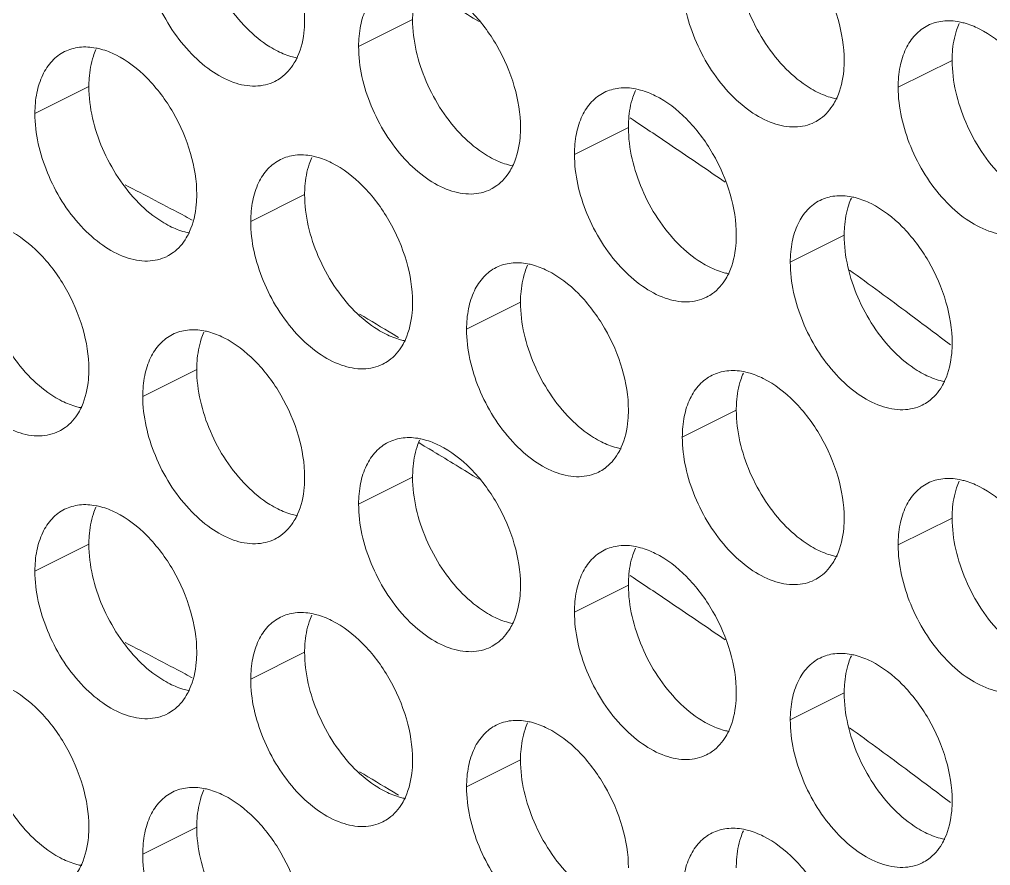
# Model space of a CAD drawing. Header units: millimetres. Extents: x 0 to 2524, y 0 to 1785.
# Drawn here: x 1869.48 to 1879.66, y 778.42 to 787.29 of the extents above; entities that cross this region are included whole.
import ezdxf

# ---------------------------------------------------------------- set-up
doc = ezdxf.new("R2010")
doc.units = ezdxf.units.MM
doc.header["$LTSCALE"] = 0.1
doc.layers.add('标注', color=251, linetype='Continuous', lineweight=9)

msp = doc.modelspace()

# ---------------------------------------------------------------- linework, layer by layer
at = {"layer": '标注'}
for p, q in [((1873.602, 787.29), (1873.036, 787.007)), ((1879.259, 786.861), (1878.693, 786.579)), ((1870.208, 786.587), (1869.642, 786.304)), ((1875.913, 786.237), (1875.882, 786.258)), ((1875.865, 786.158), (1875.299, 785.876)), ((1872.47, 785.455), (1871.905, 785.173)), ((1871.216, 785.226), (1871.239, 785.214)), ((1871.239, 785.214), (1871.291, 785.186)), ((1878.127, 785.027), (1877.562, 784.744)), ((1874.733, 784.324), (1874.168, 784.041)), ((1873.4, 783.989), (1873.438, 783.966)), ((1873.438, 783.966), (1873.455, 783.956)), ((1871.339, 783.621), (1870.773, 783.338)), ((1876.996, 783.193), (1876.43, 782.91)), ((1873.725, 782.817), (1873.666, 782.853)), ((1873.776, 782.787), (1873.725, 782.817)), ((1873.818, 782.762), (1873.776, 782.787)), ((1873.602, 782.49), (1873.036, 782.207)), ((1879.259, 782.061), (1878.693, 781.779)), ((1870.208, 781.787), (1869.642, 781.504)), ((1875.913, 781.437), (1875.882, 781.458)), ((1875.865, 781.358), (1875.299, 781.076)), ((1872.47, 780.655), (1871.905, 780.373)), ((1871.216, 780.426), (1871.239, 780.414)), ((1871.239, 780.414), (1871.291, 780.386)), ((1878.127, 780.227), (1877.562, 779.944)), ((1874.733, 779.524), (1874.168, 779.241)), ((1873.4, 779.189), (1873.438, 779.166)), ((1873.438, 779.166), (1873.455, 779.156)), ((1871.339, 778.821), (1870.773, 778.538))]:
    msp.add_line(p, q, dxfattribs=at)
for centre, radius, start, end in [((1843.699, 737.639), 58.304, 58.34336, 58.89647), ((1880.003, 786.95), 0.734, 155.8796, 161.7803), ((1870.952, 786.676), 0.734, 155.8796, 161.7803), ((1871.956, 787.046), 0.453, 296.5256, 305.9034), ((1876.609, 786.247), 0.734, 155.8796, 161.7803), ((1841.686, 734.487), 62.045, 56.06266, 56.51927), ((1877.613, 786.618), 0.453, 296.5256, 305.9034), ((1841.189, 733.749), 62.934, 55.45133, 56.06228), ((1873.215, 785.544), 0.734, 155.8796, 161.7803), ((1848.008, 741.808), 49.232, 61.8743, 62.6988), ((1874.219, 785.915), 0.453, 296.5256, 305.9034), ((1878.872, 785.116), 0.734, 155.8796, 161.7803), ((1870.825, 785.212), 0.453, 296.5256, 305.9034), ((1875.478, 784.413), 0.734, 155.8796, 161.7803), ((1839.155, 730.874), 66.456, 53.36387, 54.03573), ((1876.482, 784.784), 0.453, 296.5256, 305.9034), ((1846.034, 738.279), 53.276, 59.0918, 59.5359), ((1838.564, 730.078), 67.447, 52.9067, 53.36439), ((1872.084, 783.71), 0.734, 155.8796, 161.7803), ((1873.088, 784.081), 0.453, 296.5256, 305.9034), ((1877.74, 783.282), 0.734, 155.8796, 161.7803), ((1878.744, 783.652), 0.453, 296.5256, 305.9034), ((1869.693, 783.378), 0.453, 296.5256, 305.9034), ((1874.346, 782.579), 0.734, 155.8796, 161.7803), ((1843.699, 732.839), 58.304, 58.34336, 58.89647), ((1875.35, 782.949), 0.453, 296.5256, 305.9034), ((1880.003, 782.15), 0.734, 155.8796, 161.7803), ((1870.952, 781.876), 0.734, 155.8796, 161.7803), ((1871.956, 782.246), 0.453, 296.5256, 305.9034), ((1876.609, 781.447), 0.734, 155.8796, 161.7803), ((1841.686, 729.687), 62.045, 56.06266, 56.51927), ((1877.613, 781.818), 0.453, 296.5256, 305.9034), ((1841.189, 728.949), 62.934, 55.45133, 56.06228), ((1873.215, 780.744), 0.734, 155.8796, 161.7803), ((1848.008, 737.008), 49.232, 61.8743, 62.6988), ((1874.219, 781.115), 0.453, 296.5256, 305.9034), ((1878.872, 780.316), 0.734, 155.8796, 161.7803), ((1870.825, 780.412), 0.453, 296.5256, 305.9034), ((1875.478, 779.613), 0.734, 155.8796, 161.7803), ((1839.155, 726.074), 66.456, 53.36387, 54.03573), ((1876.482, 779.984), 0.453, 296.5256, 305.9034), ((1846.034, 733.479), 53.276, 59.0918, 59.5359), ((1838.564, 725.278), 67.447, 52.9067, 53.36439), ((1872.084, 778.91), 0.734, 155.8796, 161.7803), ((1873.088, 779.281), 0.453, 296.5256, 305.9034), ((1877.74, 778.482), 0.734, 155.8796, 161.7803), ((1878.744, 778.852), 0.453, 296.5256, 305.9034)]:
    msp.add_arc(centre, radius, start, end, dxfattribs=at)
for points, knots in [([(1871.622, 788.753), (1871.743, 788.693), (1871.973, 788.513), (1872.239, 788.155), (1872.42, 787.736), (1872.47, 787.435), (1872.47, 787.29)], [0, 0, 0, 0, 0.229676, 0.488215, 0.753207, 1, 1, 1, 1]), ([(1871.863, 787.199), (1871.701, 787.362), (1871.45, 787.749), (1871.339, 788.2), (1871.339, 788.421)], [0, 0, 0, 0, 0.508684, 1, 1, 1, 1]), ([(1877.279, 788.325), (1877.399, 788.265), (1877.63, 788.084), (1877.896, 787.726), (1878.077, 787.307), (1878.127, 787.006), (1878.127, 786.861)], [0, 0, 0, 0, 0.229676, 0.488215, 0.753207, 1, 1, 1, 1]), ([(1872.159, 786.641), (1872.096, 786.61), (1871.946, 786.576), (1871.708, 786.623), (1871.47, 786.754), (1871.162, 787.032), (1870.876, 787.494), (1870.773, 787.927), (1870.773, 788.138)], [0, 0, 0, 0, 0.090718, 0.191742, 0.308104, 0.439279, 0.725532, 1, 1, 1, 1]), ([(1877.52, 786.771), (1877.358, 786.933), (1877.107, 787.321), (1876.996, 787.771), (1876.996, 787.993)], [0, 0, 0, 0, 0.508684, 1, 1, 1, 1]), ([(1877.815, 786.212), (1877.753, 786.181), (1877.603, 786.147), (1877.365, 786.195), (1877.127, 786.326), (1876.819, 786.603), (1876.533, 787.066), (1876.43, 787.498), (1876.43, 787.71)], [0, 0, 0, 0, 0.090718, 0.191742, 0.308104, 0.439279, 0.725532, 1, 1, 1, 1]), ([(1873.036, 787.007), (1873.036, 787.08), (1873.048, 787.219), (1873.107, 787.409), (1873.207, 787.561), (1873.299, 787.632), (1873.348, 787.656)], [0, 0, 0, 0, 0.289235, 0.54966, 0.782932, 1, 1, 1, 1]), ([(1873.602, 787.29), (1873.602, 787.318), (1873.606, 787.426), (1873.624, 787.533), (1873.649, 787.608)], [0, 0, 0, 0, 0.264225, 1, 1, 1, 1]), ([(1873.885, 787.622), (1874.005, 787.562), (1874.236, 787.381), (1874.502, 787.023), (1874.683, 786.604), (1874.733, 786.303), (1874.733, 786.158)], [0, 0, 0, 0, 0.229676, 0.488215, 0.753207, 1, 1, 1, 1]), ([(1872.188, 786.958), (1872.159, 786.972), (1872.041, 787.038), (1871.936, 787.126), (1871.863, 787.199)], [0, 0, 0, 0, 0.235002, 1, 1, 1, 1]), ([(1872.47, 787.29), (1872.47, 787.254), (1872.465, 787.122), (1872.436, 786.989), (1872.396, 786.901)], [0, 0, 0, 0, 0.268874, 1, 1, 1, 1]), ([(1874.126, 786.068), (1873.964, 786.231), (1873.713, 786.618), (1873.602, 787.068), (1873.602, 787.29)], [0, 0, 0, 0, 0.508684, 1, 1, 1, 1]), ([(1878.693, 786.579), (1878.693, 786.651), (1878.705, 786.79), (1878.764, 786.98), (1878.863, 787.133), (1878.956, 787.203), (1879.005, 787.228)], [0, 0, 0, 0, 0.289235, 0.54966, 0.782932, 1, 1, 1, 1]), ([(1879.005, 787.228), (1879.053, 787.252), (1879.163, 787.283), (1879.277, 787.277), (1879.334, 787.266)], [0, 0, 0, 0, 0.482538, 1, 1, 1, 1]), ([(1879.334, 787.266), (1879.351, 787.262), (1879.423, 787.246), (1879.492, 787.218), (1879.542, 787.193)], [0, 0, 0, 0, 0.238696, 1, 1, 1, 1]), ([(1879.259, 786.861), (1879.259, 786.89), (1879.262, 786.997), (1879.281, 787.105), (1879.306, 787.18)], [0, 0, 0, 0, 0.264225, 1, 1, 1, 1]), ([(1879.542, 787.193), (1879.662, 787.133), (1879.893, 786.953), (1880.159, 786.595), (1880.34, 786.176), (1880.39, 785.875), (1880.39, 785.73)], [0, 0, 0, 0, 0.229676, 0.488215, 0.753207, 1, 1, 1, 1]), ([(1869.954, 786.953), (1870.002, 786.977), (1870.112, 787.009), (1870.226, 787.002), (1870.283, 786.991)], [0, 0, 0, 0, 0.482538, 1, 1, 1, 1]), ([(1874.421, 785.509), (1874.359, 785.478), (1874.209, 785.444), (1873.971, 785.492), (1873.733, 785.623), (1873.425, 785.9), (1873.139, 786.363), (1873.036, 786.795), (1873.036, 787.007)], [0, 0, 0, 0, 0.090718, 0.191742, 0.308104, 0.439279, 0.725532, 1, 1, 1, 1]), ([(1869.642, 786.304), (1869.642, 786.377), (1869.654, 786.516), (1869.713, 786.706), (1869.812, 786.858), (1869.905, 786.929), (1869.954, 786.953)], [0, 0, 0, 0, 0.289235, 0.54966, 0.782932, 1, 1, 1, 1]), ([(1870.208, 786.587), (1870.208, 786.615), (1870.211, 786.723), (1870.23, 786.83), (1870.255, 786.905)], [0, 0, 0, 0, 0.264225, 1, 1, 1, 1]), ([(1870.283, 786.991), (1870.3, 786.988), (1870.372, 786.971), (1870.441, 786.944), (1870.491, 786.919)], [0, 0, 0, 0, 0.238696, 1, 1, 1, 1]), ([(1870.491, 786.919), (1870.611, 786.859), (1870.842, 786.678), (1871.108, 786.32), (1871.289, 785.901), (1871.339, 785.6), (1871.339, 785.455)], [0, 0, 0, 0, 0.229676, 0.488215, 0.753207, 1, 1, 1, 1]), ([(1872.395, 786.885), (1872.378, 786.889), (1872.307, 786.905), (1872.238, 786.933), (1872.188, 786.958)], [0, 0, 0, 0, 0.238696, 1, 1, 1, 1]), ([(1872.396, 786.901), (1872.386, 786.878), (1872.342, 786.794), (1872.278, 786.72), (1872.222, 786.679)], [0, 0, 0, 0, 0.265525, 1, 1, 1, 1]), ([(1878.127, 786.861), (1878.127, 786.826), (1878.122, 786.693), (1878.092, 786.561), (1878.053, 786.472)], [0, 0, 0, 0, 0.268874, 1, 1, 1, 1]), ([(1879.782, 785.639), (1879.621, 785.802), (1879.37, 786.189), (1879.259, 786.64), (1879.259, 786.861)], [0, 0, 0, 0, 0.508684, 1, 1, 1, 1]), ([(1877.844, 786.529), (1877.816, 786.543), (1877.698, 786.61), (1877.593, 786.697), (1877.52, 786.771)], [0, 0, 0, 0, 0.235002, 1, 1, 1, 1]), ([(1870.732, 785.365), (1870.57, 785.528), (1870.319, 785.915), (1870.208, 786.365), (1870.208, 786.587)], [0, 0, 0, 0, 0.508684, 1, 1, 1, 1]), ([(1875.299, 785.876), (1875.299, 785.948), (1875.311, 786.087), (1875.37, 786.278), (1875.469, 786.43), (1875.562, 786.5), (1875.611, 786.525)], [0, 0, 0, 0, 0.289235, 0.54966, 0.782932, 1, 1, 1, 1]), ([(1875.611, 786.525), (1875.659, 786.549), (1875.769, 786.58), (1875.883, 786.574), (1875.94, 786.563)], [0, 0, 0, 0, 0.482538, 1, 1, 1, 1]), ([(1875.94, 786.563), (1875.957, 786.559), (1876.029, 786.543), (1876.097, 786.516), (1876.147, 786.491)], [0, 0, 0, 0, 0.238696, 1, 1, 1, 1]), ([(1876.147, 786.491), (1876.268, 786.43), (1876.499, 786.25), (1876.765, 785.892), (1876.946, 785.473), (1876.996, 785.172), (1876.996, 785.027)], [0, 0, 0, 0, 0.229676, 0.488215, 0.753207, 1, 1, 1, 1]), ([(1878.052, 786.457), (1878.035, 786.46), (1877.963, 786.477), (1877.894, 786.504), (1877.844, 786.529)], [0, 0, 0, 0, 0.238696, 1, 1, 1, 1]), ([(1880.078, 785.081), (1880.016, 785.05), (1879.866, 785.016), (1879.628, 785.064), (1879.389, 785.194), (1879.082, 785.472), (1878.796, 785.934), (1878.693, 786.367), (1878.693, 786.579)], [0, 0, 0, 0, 0.090718, 0.191742, 0.308104, 0.439279, 0.725532, 1, 1, 1, 1]), ([(1875.865, 786.158), (1875.865, 786.187), (1875.868, 786.294), (1875.887, 786.402), (1875.912, 786.477)], [0, 0, 0, 0, 0.264225, 1, 1, 1, 1]), ([(1878.053, 786.472), (1878.042, 786.45), (1877.999, 786.366), (1877.935, 786.291), (1877.879, 786.251)], [0, 0, 0, 0, 0.265525, 1, 1, 1, 1]), ([(1871.027, 784.806), (1870.965, 784.775), (1870.815, 784.741), (1870.577, 784.789), (1870.338, 784.92), (1870.031, 785.197), (1869.745, 785.66), (1869.642, 786.092), (1869.642, 786.304)], [0, 0, 0, 0, 0.090718, 0.191742, 0.308104, 0.439279, 0.725532, 1, 1, 1, 1]), ([(1874.733, 786.158), (1874.733, 786.123), (1874.728, 785.991), (1874.698, 785.858), (1874.659, 785.77)], [0, 0, 0, 0, 0.268874, 1, 1, 1, 1]), ([(1876.388, 784.936), (1876.227, 785.099), (1875.976, 785.486), (1875.865, 785.937), (1875.865, 786.158)], [0, 0, 0, 0, 0.508684, 1, 1, 1, 1]), ([(1874.45, 785.826), (1874.422, 785.841), (1874.304, 785.907), (1874.199, 785.994), (1874.126, 786.068)], [0, 0, 0, 0, 0.235002, 1, 1, 1, 1]), ([(1872.217, 785.822), (1872.265, 785.846), (1872.375, 785.877), (1872.489, 785.871), (1872.546, 785.86)], [0, 0, 0, 0, 0.482538, 1, 1, 1, 1]), ([(1876.684, 784.378), (1876.621, 784.347), (1876.472, 784.313), (1876.234, 784.361), (1875.995, 784.491), (1875.688, 784.769), (1875.401, 785.232), (1875.299, 785.664), (1875.299, 785.876)], [0, 0, 0, 0, 0.090718, 0.191742, 0.308104, 0.439279, 0.725532, 1, 1, 1, 1]), ([(1871.905, 785.173), (1871.905, 785.245), (1871.917, 785.384), (1871.976, 785.575), (1872.075, 785.727), (1872.168, 785.797), (1872.217, 785.822)], [0, 0, 0, 0, 0.289235, 0.54966, 0.782932, 1, 1, 1, 1]), ([(1872.47, 785.455), (1872.47, 785.484), (1872.474, 785.591), (1872.493, 785.699), (1872.518, 785.774)], [0, 0, 0, 0, 0.264225, 1, 1, 1, 1]), ([(1872.546, 785.86), (1872.563, 785.856), (1872.634, 785.84), (1872.703, 785.813), (1872.753, 785.788)], [0, 0, 0, 0, 0.238696, 1, 1, 1, 1]), ([(1872.753, 785.788), (1872.874, 785.727), (1873.104, 785.547), (1873.371, 785.189), (1873.552, 784.77), (1873.602, 784.469), (1873.602, 784.324)], [0, 0, 0, 0, 0.229676, 0.488215, 0.753207, 1, 1, 1, 1]), ([(1874.658, 785.754), (1874.641, 785.757), (1874.569, 785.774), (1874.5, 785.801), (1874.45, 785.826)], [0, 0, 0, 0, 0.238696, 1, 1, 1, 1]), ([(1874.659, 785.77), (1874.648, 785.747), (1874.605, 785.663), (1874.541, 785.589), (1874.485, 785.548)], [0, 0, 0, 0, 0.265525, 1, 1, 1, 1]), ([(1871.056, 785.123), (1871.028, 785.138), (1870.91, 785.204), (1870.804, 785.291), (1870.732, 785.365)], [0, 0, 0, 0, 0.235002, 1, 1, 1, 1]), ([(1871.339, 785.455), (1871.339, 785.42), (1871.333, 785.288), (1871.304, 785.155), (1871.264, 785.067)], [0, 0, 0, 0, 0.268874, 1, 1, 1, 1]), ([(1872.994, 784.233), (1872.833, 784.396), (1872.582, 784.783), (1872.47, 785.234), (1872.47, 785.455)], [0, 0, 0, 0, 0.508684, 1, 1, 1, 1]), ([(1877.562, 784.744), (1877.562, 784.817), (1877.574, 784.956), (1877.633, 785.146), (1877.732, 785.298), (1877.825, 785.369), (1877.874, 785.393)], [0, 0, 0, 0, 0.289235, 0.54966, 0.782932, 1, 1, 1, 1]), ([(1877.874, 785.393), (1877.922, 785.417), (1878.032, 785.449), (1878.146, 785.442), (1878.202, 785.431)], [0, 0, 0, 0, 0.482538, 1, 1, 1, 1]), ([(1878.202, 785.431), (1878.22, 785.428), (1878.291, 785.411), (1878.36, 785.384), (1878.41, 785.359)], [0, 0, 0, 0, 0.238696, 1, 1, 1, 1]), ([(1878.127, 785.027), (1878.127, 785.055), (1878.131, 785.163), (1878.15, 785.27), (1878.175, 785.345)], [0, 0, 0, 0, 0.264225, 1, 1, 1, 1]), ([(1878.41, 785.359), (1878.531, 785.299), (1878.761, 785.118), (1879.028, 784.76), (1879.209, 784.342), (1879.259, 784.041), (1879.259, 783.896)], [0, 0, 0, 0, 0.229676, 0.488215, 0.753207, 1, 1, 1, 1]), ([(1873.29, 783.675), (1873.227, 783.644), (1873.077, 783.61), (1872.84, 783.658), (1872.601, 783.788), (1872.293, 784.066), (1872.007, 784.529), (1871.905, 784.961), (1871.905, 785.173)], [0, 0, 0, 0, 0.090718, 0.191742, 0.308104, 0.439279, 0.725532, 1, 1, 1, 1]), ([(1869.359, 785.085), (1869.48, 785.024), (1869.71, 784.844), (1869.977, 784.486), (1870.158, 784.067), (1870.208, 783.766), (1870.208, 783.621)], [0, 0, 0, 0, 0.229676, 0.488215, 0.753207, 1, 1, 1, 1]), ([(1871.264, 785.051), (1871.247, 785.054), (1871.175, 785.071), (1871.106, 785.098), (1871.056, 785.123)], [0, 0, 0, 0, 0.238696, 1, 1, 1, 1]), ([(1871.264, 785.067), (1871.254, 785.044), (1871.211, 784.96), (1871.147, 784.886), (1871.091, 784.845)], [0, 0, 0, 0, 0.265525, 1, 1, 1, 1]), ([(1876.996, 785.027), (1876.996, 784.991), (1876.99, 784.859), (1876.961, 784.727), (1876.921, 784.638)], [0, 0, 0, 0, 0.268874, 1, 1, 1, 1]), ([(1878.651, 783.805), (1878.49, 783.968), (1878.239, 784.355), (1878.127, 784.806), (1878.127, 785.027)], [0, 0, 0, 0, 0.508684, 1, 1, 1, 1]), ([(1876.713, 784.695), (1876.685, 784.709), (1876.567, 784.776), (1876.461, 784.863), (1876.388, 784.936)], [0, 0, 0, 0, 0.235002, 1, 1, 1, 1]), ([(1869.6, 783.53), (1869.439, 783.693), (1869.188, 784.08), (1869.076, 784.531), (1869.076, 784.753)], [0, 0, 0, 0, 0.508684, 1, 1, 1, 1]), ([(1874.168, 784.041), (1874.168, 784.114), (1874.18, 784.253), (1874.239, 784.443), (1874.338, 784.595), (1874.43, 784.666), (1874.479, 784.69)], [0, 0, 0, 0, 0.289235, 0.54966, 0.782932, 1, 1, 1, 1]), ([(1874.479, 784.69), (1874.528, 784.714), (1874.638, 784.746), (1874.751, 784.739), (1874.808, 784.728)], [0, 0, 0, 0, 0.482538, 1, 1, 1, 1]), ([(1874.808, 784.728), (1874.826, 784.725), (1874.897, 784.708), (1874.966, 784.681), (1875.016, 784.656)], [0, 0, 0, 0, 0.238696, 1, 1, 1, 1]), ([(1875.016, 784.656), (1875.137, 784.596), (1875.367, 784.416), (1875.633, 784.057), (1875.815, 783.639), (1875.865, 783.338), (1875.865, 783.193)], [0, 0, 0, 0, 0.229676, 0.488215, 0.753207, 1, 1, 1, 1]), ([(1876.921, 784.623), (1876.904, 784.626), (1876.832, 784.643), (1876.763, 784.67), (1876.713, 784.695)], [0, 0, 0, 0, 0.238696, 1, 1, 1, 1]), ([(1878.947, 783.247), (1878.884, 783.215), (1878.734, 783.181), (1878.496, 783.229), (1878.258, 783.36), (1877.95, 783.637), (1877.664, 784.1), (1877.562, 784.533), (1877.562, 784.744)], [0, 0, 0, 0, 0.090718, 0.191742, 0.308104, 0.439279, 0.725532, 1, 1, 1, 1]), ([(1874.733, 784.324), (1874.733, 784.353), (1874.737, 784.46), (1874.756, 784.567), (1874.781, 784.643)], [0, 0, 0, 0, 0.264225, 1, 1, 1, 1]), ([(1876.921, 784.638), (1876.911, 784.615), (1876.868, 784.531), (1876.804, 784.457), (1876.747, 784.416)], [0, 0, 0, 0, 0.265525, 1, 1, 1, 1]), ([(1869.896, 782.972), (1869.833, 782.941), (1869.683, 782.907), (1869.445, 782.955), (1869.207, 783.085), (1868.899, 783.363), (1868.613, 783.826), (1868.511, 784.258), (1868.511, 784.47)], [0, 0, 0, 0, 0.090718, 0.191742, 0.308104, 0.439279, 0.725532, 1, 1, 1, 1]), ([(1873.602, 784.324), (1873.602, 784.288), (1873.596, 784.156), (1873.567, 784.024), (1873.527, 783.935)], [0, 0, 0, 0, 0.268874, 1, 1, 1, 1]), ([(1875.257, 783.102), (1875.095, 783.265), (1874.844, 783.652), (1874.733, 784.103), (1874.733, 784.324)], [0, 0, 0, 0, 0.508684, 1, 1, 1, 1]), ([(1873.319, 783.992), (1873.291, 784.006), (1873.173, 784.073), (1873.067, 784.16), (1872.994, 784.233)], [0, 0, 0, 0, 0.235002, 1, 1, 1, 1]), ([(1875.553, 782.544), (1875.49, 782.513), (1875.34, 782.479), (1875.102, 782.526), (1874.864, 782.657), (1874.556, 782.935), (1874.27, 783.397), (1874.168, 783.83), (1874.168, 784.041)], [0, 0, 0, 0, 0.090718, 0.191742, 0.308104, 0.439279, 0.725532, 1, 1, 1, 1]), ([(1870.773, 783.338), (1870.773, 783.411), (1870.785, 783.55), (1870.844, 783.74), (1870.944, 783.892), (1871.036, 783.963), (1871.085, 783.987)], [0, 0, 0, 0, 0.289235, 0.54966, 0.782932, 1, 1, 1, 1]), ([(1871.085, 783.987), (1871.134, 784.011), (1871.244, 784.043), (1871.357, 784.036), (1871.414, 784.025)], [0, 0, 0, 0, 0.482538, 1, 1, 1, 1]), ([(1871.339, 783.621), (1871.339, 783.65), (1871.343, 783.757), (1871.362, 783.864), (1871.386, 783.94)], [0, 0, 0, 0, 0.264225, 1, 1, 1, 1]), ([(1871.414, 784.025), (1871.431, 784.022), (1871.503, 784.006), (1871.572, 783.978), (1871.622, 783.953)], [0, 0, 0, 0, 0.238696, 1, 1, 1, 1]), ([(1871.622, 783.953), (1871.743, 783.893), (1871.973, 783.713), (1872.239, 783.355), (1872.42, 782.936), (1872.47, 782.635), (1872.47, 782.49)], [0, 0, 0, 0, 0.229676, 0.488215, 0.753207, 1, 1, 1, 1]), ([(1873.527, 783.92), (1873.509, 783.923), (1873.438, 783.94), (1873.369, 783.967), (1873.319, 783.992)], [0, 0, 0, 0, 0.238696, 1, 1, 1, 1]), ([(1873.527, 783.935), (1873.517, 783.912), (1873.474, 783.828), (1873.41, 783.754), (1873.353, 783.714)], [0, 0, 0, 0, 0.265525, 1, 1, 1, 1]), ([(1879.259, 783.896), (1879.259, 783.86), (1879.253, 783.728), (1879.224, 783.595), (1879.184, 783.507)], [0, 0, 0, 0, 0.268874, 1, 1, 1, 1]), ([(1878.976, 783.564), (1878.947, 783.578), (1878.83, 783.644), (1878.724, 783.732), (1878.651, 783.805)], [0, 0, 0, 0, 0.235002, 1, 1, 1, 1]), ([(1870.208, 783.621), (1870.208, 783.586), (1870.202, 783.453), (1870.173, 783.321), (1870.133, 783.232)], [0, 0, 0, 0, 0.268874, 1, 1, 1, 1]), ([(1871.863, 782.399), (1871.701, 782.562), (1871.45, 782.949), (1871.339, 783.4), (1871.339, 783.621)], [0, 0, 0, 0, 0.508684, 1, 1, 1, 1]), ([(1876.43, 782.91), (1876.43, 782.983), (1876.442, 783.122), (1876.501, 783.312), (1876.601, 783.464), (1876.693, 783.534), (1876.742, 783.559)], [0, 0, 0, 0, 0.289235, 0.54966, 0.782932, 1, 1, 1, 1]), ([(1876.742, 783.559), (1876.79, 783.583), (1876.901, 783.615), (1877.014, 783.608), (1877.071, 783.597)], [0, 0, 0, 0, 0.482538, 1, 1, 1, 1]), ([(1877.071, 783.597), (1877.088, 783.594), (1877.16, 783.577), (1877.229, 783.55), (1877.279, 783.525)], [0, 0, 0, 0, 0.238696, 1, 1, 1, 1]), ([(1879.184, 783.491), (1879.166, 783.495), (1879.095, 783.511), (1879.026, 783.539), (1878.976, 783.564)], [0, 0, 0, 0, 0.238696, 1, 1, 1, 1]), ([(1869.925, 783.289), (1869.896, 783.303), (1869.779, 783.37), (1869.673, 783.457), (1869.6, 783.53)], [0, 0, 0, 0, 0.235002, 1, 1, 1, 1]), ([(1876.996, 783.193), (1876.996, 783.221), (1877, 783.329), (1877.018, 783.436), (1877.043, 783.511)], [0, 0, 0, 0, 0.264225, 1, 1, 1, 1]), ([(1877.279, 783.525), (1877.399, 783.465), (1877.63, 783.284), (1877.896, 782.926), (1878.077, 782.507), (1878.127, 782.206), (1878.127, 782.061)], [0, 0, 0, 0, 0.229676, 0.488215, 0.753207, 1, 1, 1, 1]), ([(1879.184, 783.507), (1879.174, 783.484), (1879.131, 783.4), (1879.066, 783.326), (1879.01, 783.285)], [0, 0, 0, 0, 0.265525, 1, 1, 1, 1]), ([(1872.159, 781.841), (1872.096, 781.81), (1871.946, 781.776), (1871.708, 781.823), (1871.47, 781.954), (1871.162, 782.232), (1870.876, 782.694), (1870.773, 783.127), (1870.773, 783.338)], [0, 0, 0, 0, 0.090718, 0.191742, 0.308104, 0.439279, 0.725532, 1, 1, 1, 1]), ([(1870.133, 783.217), (1870.115, 783.22), (1870.044, 783.237), (1869.975, 783.264), (1869.925, 783.289)], [0, 0, 0, 0, 0.238696, 1, 1, 1, 1]), ([(1870.133, 783.232), (1870.123, 783.209), (1870.08, 783.125), (1870.015, 783.051), (1869.959, 783.011)], [0, 0, 0, 0, 0.265525, 1, 1, 1, 1]), ([(1875.865, 783.193), (1875.865, 783.157), (1875.859, 783.025), (1875.83, 782.892), (1875.79, 782.804)], [0, 0, 0, 0, 0.268874, 1, 1, 1, 1]), ([(1877.52, 781.971), (1877.358, 782.133), (1877.107, 782.521), (1876.996, 782.971), (1876.996, 783.193)], [0, 0, 0, 0, 0.508684, 1, 1, 1, 1]), ([(1875.582, 782.861), (1875.553, 782.875), (1875.435, 782.941), (1875.33, 783.029), (1875.257, 783.102)], [0, 0, 0, 0, 0.235002, 1, 1, 1, 1]), ([(1873.036, 782.207), (1873.036, 782.28), (1873.048, 782.419), (1873.107, 782.609), (1873.207, 782.761), (1873.299, 782.832), (1873.348, 782.856)], [0, 0, 0, 0, 0.289235, 0.54966, 0.782932, 1, 1, 1, 1]), ([(1873.348, 782.856), (1873.396, 782.88), (1873.506, 782.912), (1873.62, 782.905), (1873.677, 782.894)], [0, 0, 0, 0, 0.482538, 1, 1, 1, 1]), ([(1873.677, 782.894), (1873.694, 782.891), (1873.766, 782.874), (1873.835, 782.847), (1873.885, 782.822)], [0, 0, 0, 0, 0.238696, 1, 1, 1, 1]), ([(1873.885, 782.822), (1874.005, 782.762), (1874.236, 782.581), (1874.502, 782.223), (1874.683, 781.804), (1874.733, 781.503), (1874.733, 781.358)], [0, 0, 0, 0, 0.229676, 0.488215, 0.753207, 1, 1, 1, 1]), ([(1875.789, 782.788), (1875.772, 782.792), (1875.701, 782.808), (1875.632, 782.836), (1875.582, 782.861)], [0, 0, 0, 0, 0.238696, 1, 1, 1, 1]), ([(1877.815, 781.412), (1877.753, 781.381), (1877.603, 781.347), (1877.365, 781.395), (1877.127, 781.526), (1876.819, 781.803), (1876.533, 782.266), (1876.43, 782.698), (1876.43, 782.91)], [0, 0, 0, 0, 0.090718, 0.191742, 0.308104, 0.439279, 0.725532, 1, 1, 1, 1]), ([(1873.602, 782.49), (1873.602, 782.518), (1873.606, 782.626), (1873.624, 782.733), (1873.649, 782.808)], [0, 0, 0, 0, 0.264225, 1, 1, 1, 1]), ([(1875.79, 782.804), (1875.78, 782.781), (1875.736, 782.697), (1875.672, 782.623), (1875.616, 782.582)], [0, 0, 0, 0, 0.265525, 1, 1, 1, 1]), ([(1872.47, 782.49), (1872.47, 782.454), (1872.465, 782.322), (1872.436, 782.189), (1872.396, 782.101)], [0, 0, 0, 0, 0.268874, 1, 1, 1, 1]), ([(1874.126, 781.268), (1873.964, 781.431), (1873.713, 781.818), (1873.602, 782.268), (1873.602, 782.49)], [0, 0, 0, 0, 0.508684, 1, 1, 1, 1]), ([(1878.693, 781.779), (1878.693, 781.851), (1878.705, 781.99), (1878.764, 782.18), (1878.863, 782.333), (1878.956, 782.403), (1879.005, 782.428)], [0, 0, 0, 0, 0.289235, 0.54966, 0.782932, 1, 1, 1, 1]), ([(1879.005, 782.428), (1879.053, 782.452), (1879.163, 782.483), (1879.277, 782.477), (1879.334, 782.466)], [0, 0, 0, 0, 0.482538, 1, 1, 1, 1]), ([(1879.334, 782.466), (1879.351, 782.462), (1879.423, 782.446), (1879.492, 782.418), (1879.542, 782.393)], [0, 0, 0, 0, 0.238696, 1, 1, 1, 1]), ([(1872.188, 782.158), (1872.159, 782.172), (1872.041, 782.238), (1871.936, 782.326), (1871.863, 782.399)], [0, 0, 0, 0, 0.235002, 1, 1, 1, 1]), ([(1879.259, 782.061), (1879.259, 782.09), (1879.262, 782.197), (1879.281, 782.305), (1879.306, 782.38)], [0, 0, 0, 0, 0.264225, 1, 1, 1, 1]), ([(1879.542, 782.393), (1879.662, 782.333), (1879.893, 782.153), (1880.159, 781.795), (1880.34, 781.376), (1880.39, 781.075), (1880.39, 780.93)], [0, 0, 0, 0, 0.229676, 0.488215, 0.753207, 1, 1, 1, 1]), ([(1869.642, 781.504), (1869.642, 781.577), (1869.654, 781.716), (1869.713, 781.906), (1869.812, 782.058), (1869.905, 782.129), (1869.954, 782.153)], [0, 0, 0, 0, 0.289235, 0.54966, 0.782932, 1, 1, 1, 1]), ([(1869.954, 782.153), (1870.002, 782.177), (1870.112, 782.209), (1870.226, 782.202), (1870.283, 782.191)], [0, 0, 0, 0, 0.482538, 1, 1, 1, 1]), ([(1870.283, 782.191), (1870.3, 782.188), (1870.372, 782.171), (1870.441, 782.144), (1870.491, 782.119)], [0, 0, 0, 0, 0.238696, 1, 1, 1, 1]), ([(1870.491, 782.119), (1870.611, 782.059), (1870.842, 781.878), (1871.108, 781.52), (1871.289, 781.101), (1871.339, 780.8), (1871.339, 780.655)], [0, 0, 0, 0, 0.229676, 0.488215, 0.753207, 1, 1, 1, 1]), ([(1872.395, 782.085), (1872.378, 782.089), (1872.307, 782.105), (1872.238, 782.133), (1872.188, 782.158)], [0, 0, 0, 0, 0.238696, 1, 1, 1, 1]), ([(1874.421, 780.709), (1874.359, 780.678), (1874.209, 780.644), (1873.971, 780.692), (1873.733, 780.823), (1873.425, 781.1), (1873.139, 781.563), (1873.036, 781.995), (1873.036, 782.207)], [0, 0, 0, 0, 0.090718, 0.191742, 0.308104, 0.439279, 0.725532, 1, 1, 1, 1]), ([(1870.208, 781.787), (1870.208, 781.815), (1870.211, 781.923), (1870.23, 782.03), (1870.255, 782.105)], [0, 0, 0, 0, 0.264225, 1, 1, 1, 1]), ([(1872.396, 782.101), (1872.386, 782.078), (1872.342, 781.994), (1872.278, 781.92), (1872.222, 781.879)], [0, 0, 0, 0, 0.265525, 1, 1, 1, 1]), ([(1878.127, 782.061), (1878.127, 782.026), (1878.122, 781.893), (1878.092, 781.761), (1878.053, 781.672)], [0, 0, 0, 0, 0.268874, 1, 1, 1, 1]), ([(1879.782, 780.839), (1879.621, 781.002), (1879.37, 781.389), (1879.259, 781.84), (1879.259, 782.061)], [0, 0, 0, 0, 0.508684, 1, 1, 1, 1]), ([(1877.844, 781.729), (1877.816, 781.743), (1877.698, 781.81), (1877.593, 781.897), (1877.52, 781.971)], [0, 0, 0, 0, 0.235002, 1, 1, 1, 1]), ([(1870.732, 780.565), (1870.57, 780.728), (1870.319, 781.115), (1870.208, 781.565), (1870.208, 781.787)], [0, 0, 0, 0, 0.508684, 1, 1, 1, 1]), ([(1875.299, 781.076), (1875.299, 781.148), (1875.311, 781.287), (1875.37, 781.478), (1875.469, 781.63), (1875.562, 781.7), (1875.611, 781.725)], [0, 0, 0, 0, 0.289235, 0.54966, 0.782932, 1, 1, 1, 1]), ([(1875.611, 781.725), (1875.659, 781.749), (1875.769, 781.78), (1875.883, 781.774), (1875.94, 781.763)], [0, 0, 0, 0, 0.482538, 1, 1, 1, 1]), ([(1875.94, 781.763), (1875.957, 781.759), (1876.029, 781.743), (1876.097, 781.716), (1876.147, 781.691)], [0, 0, 0, 0, 0.238696, 1, 1, 1, 1]), ([(1878.052, 781.657), (1878.035, 781.66), (1877.963, 781.677), (1877.894, 781.704), (1877.844, 781.729)], [0, 0, 0, 0, 0.238696, 1, 1, 1, 1]), ([(1880.078, 780.281), (1880.016, 780.25), (1879.866, 780.216), (1879.628, 780.264), (1879.389, 780.394), (1879.082, 780.672), (1878.796, 781.134), (1878.693, 781.567), (1878.693, 781.779)], [0, 0, 0, 0, 0.090718, 0.191742, 0.308104, 0.439279, 0.725532, 1, 1, 1, 1]), ([(1875.865, 781.358), (1875.865, 781.387), (1875.868, 781.494), (1875.887, 781.602), (1875.912, 781.677)], [0, 0, 0, 0, 0.264225, 1, 1, 1, 1]), ([(1876.147, 781.691), (1876.268, 781.63), (1876.499, 781.45), (1876.765, 781.092), (1876.946, 780.673), (1876.996, 780.372), (1876.996, 780.227)], [0, 0, 0, 0, 0.229676, 0.488215, 0.753207, 1, 1, 1, 1]), ([(1878.053, 781.672), (1878.042, 781.65), (1877.999, 781.566), (1877.935, 781.491), (1877.879, 781.451)], [0, 0, 0, 0, 0.265525, 1, 1, 1, 1]), ([(1871.027, 780.006), (1870.965, 779.975), (1870.815, 779.941), (1870.577, 779.989), (1870.338, 780.12), (1870.031, 780.397), (1869.745, 780.86), (1869.642, 781.292), (1869.642, 781.504)], [0, 0, 0, 0, 0.090718, 0.191742, 0.308104, 0.439279, 0.725532, 1, 1, 1, 1]), ([(1874.733, 781.358), (1874.733, 781.323), (1874.728, 781.191), (1874.698, 781.058), (1874.659, 780.97)], [0, 0, 0, 0, 0.268874, 1, 1, 1, 1]), ([(1876.388, 780.136), (1876.227, 780.299), (1875.976, 780.686), (1875.865, 781.137), (1875.865, 781.358)], [0, 0, 0, 0, 0.508684, 1, 1, 1, 1]), ([(1874.45, 781.026), (1874.422, 781.041), (1874.304, 781.107), (1874.199, 781.194), (1874.126, 781.268)], [0, 0, 0, 0, 0.235002, 1, 1, 1, 1]), ([(1871.905, 780.373), (1871.905, 780.445), (1871.917, 780.584), (1871.976, 780.775), (1872.075, 780.927), (1872.168, 780.997), (1872.217, 781.022)], [0, 0, 0, 0, 0.289235, 0.54966, 0.782932, 1, 1, 1, 1]), ([(1872.217, 781.022), (1872.265, 781.046), (1872.375, 781.077), (1872.489, 781.071), (1872.546, 781.06)], [0, 0, 0, 0, 0.482538, 1, 1, 1, 1]), ([(1872.546, 781.06), (1872.563, 781.056), (1872.634, 781.04), (1872.703, 781.013), (1872.753, 780.988)], [0, 0, 0, 0, 0.238696, 1, 1, 1, 1]), ([(1872.753, 780.988), (1872.874, 780.927), (1873.104, 780.747), (1873.371, 780.389), (1873.552, 779.97), (1873.602, 779.669), (1873.602, 779.524)], [0, 0, 0, 0, 0.229676, 0.488215, 0.753207, 1, 1, 1, 1]), ([(1874.658, 780.954), (1874.641, 780.957), (1874.569, 780.974), (1874.5, 781.001), (1874.45, 781.026)], [0, 0, 0, 0, 0.238696, 1, 1, 1, 1]), ([(1876.684, 779.578), (1876.621, 779.547), (1876.472, 779.513), (1876.234, 779.561), (1875.995, 779.691), (1875.688, 779.969), (1875.401, 780.432), (1875.299, 780.864), (1875.299, 781.076)], [0, 0, 0, 0, 0.090718, 0.191742, 0.308104, 0.439279, 0.725532, 1, 1, 1, 1]), ([(1872.47, 780.655), (1872.47, 780.684), (1872.474, 780.791), (1872.493, 780.899), (1872.518, 780.974)], [0, 0, 0, 0, 0.264225, 1, 1, 1, 1]), ([(1874.659, 780.97), (1874.648, 780.947), (1874.605, 780.863), (1874.541, 780.789), (1874.485, 780.748)], [0, 0, 0, 0, 0.265525, 1, 1, 1, 1]), ([(1871.339, 780.655), (1871.339, 780.62), (1871.333, 780.488), (1871.304, 780.355), (1871.264, 780.267)], [0, 0, 0, 0, 0.268874, 1, 1, 1, 1]), ([(1872.994, 779.433), (1872.833, 779.596), (1872.582, 779.983), (1872.47, 780.434), (1872.47, 780.655)], [0, 0, 0, 0, 0.508684, 1, 1, 1, 1]), ([(1877.562, 779.944), (1877.562, 780.017), (1877.574, 780.156), (1877.633, 780.346), (1877.732, 780.498), (1877.825, 780.569), (1877.874, 780.593)], [0, 0, 0, 0, 0.289235, 0.54966, 0.782932, 1, 1, 1, 1]), ([(1877.874, 780.593), (1877.922, 780.617), (1878.032, 780.649), (1878.146, 780.642), (1878.202, 780.631)], [0, 0, 0, 0, 0.482538, 1, 1, 1, 1]), ([(1878.202, 780.631), (1878.22, 780.628), (1878.291, 780.611), (1878.36, 780.584), (1878.41, 780.559)], [0, 0, 0, 0, 0.238696, 1, 1, 1, 1]), ([(1871.056, 780.323), (1871.028, 780.338), (1870.91, 780.404), (1870.804, 780.491), (1870.732, 780.565)], [0, 0, 0, 0, 0.235002, 1, 1, 1, 1]), ([(1878.127, 780.227), (1878.127, 780.255), (1878.131, 780.363), (1878.15, 780.47), (1878.175, 780.545)], [0, 0, 0, 0, 0.264225, 1, 1, 1, 1]), ([(1878.41, 780.559), (1878.531, 780.499), (1878.761, 780.318), (1879.028, 779.96), (1879.209, 779.542), (1879.259, 779.241), (1879.259, 779.096)], [0, 0, 0, 0, 0.229676, 0.488215, 0.753207, 1, 1, 1, 1]), ([(1869.359, 780.285), (1869.48, 780.224), (1869.71, 780.044), (1869.977, 779.686), (1870.158, 779.267), (1870.208, 778.966), (1870.208, 778.821)], [0, 0, 0, 0, 0.229676, 0.488215, 0.753207, 1, 1, 1, 1]), ([(1871.264, 780.251), (1871.247, 780.254), (1871.175, 780.271), (1871.106, 780.298), (1871.056, 780.323)], [0, 0, 0, 0, 0.238696, 1, 1, 1, 1]), ([(1873.29, 778.875), (1873.227, 778.844), (1873.077, 778.81), (1872.84, 778.858), (1872.601, 778.988), (1872.293, 779.266), (1872.007, 779.729), (1871.905, 780.161), (1871.905, 780.373)], [0, 0, 0, 0, 0.090718, 0.191742, 0.308104, 0.439279, 0.725532, 1, 1, 1, 1]), ([(1871.264, 780.267), (1871.254, 780.244), (1871.211, 780.16), (1871.147, 780.086), (1871.091, 780.045)], [0, 0, 0, 0, 0.265525, 1, 1, 1, 1]), ([(1876.996, 780.227), (1876.996, 780.191), (1876.99, 780.059), (1876.961, 779.927), (1876.921, 779.838)], [0, 0, 0, 0, 0.268874, 1, 1, 1, 1]), ([(1878.651, 779.005), (1878.49, 779.168), (1878.239, 779.555), (1878.127, 780.006), (1878.127, 780.227)], [0, 0, 0, 0, 0.508684, 1, 1, 1, 1]), ([(1876.713, 779.895), (1876.685, 779.909), (1876.567, 779.976), (1876.461, 780.063), (1876.388, 780.136)], [0, 0, 0, 0, 0.235002, 1, 1, 1, 1]), ([(1869.6, 778.73), (1869.439, 778.893), (1869.188, 779.28), (1869.076, 779.731), (1869.076, 779.953)], [0, 0, 0, 0, 0.508684, 1, 1, 1, 1]), ([(1874.168, 779.241), (1874.168, 779.314), (1874.18, 779.453), (1874.239, 779.643), (1874.338, 779.795), (1874.43, 779.866), (1874.479, 779.89)], [0, 0, 0, 0, 0.289235, 0.54966, 0.782932, 1, 1, 1, 1]), ([(1874.479, 779.89), (1874.528, 779.914), (1874.638, 779.946), (1874.751, 779.939), (1874.808, 779.928)], [0, 0, 0, 0, 0.482538, 1, 1, 1, 1]), ([(1874.808, 779.928), (1874.826, 779.925), (1874.897, 779.908), (1874.966, 779.881), (1875.016, 779.856)], [0, 0, 0, 0, 0.238696, 1, 1, 1, 1]), ([(1876.921, 779.823), (1876.904, 779.826), (1876.832, 779.843), (1876.763, 779.87), (1876.713, 779.895)], [0, 0, 0, 0, 0.238696, 1, 1, 1, 1]), ([(1878.947, 778.447), (1878.884, 778.415), (1878.734, 778.381), (1878.496, 778.429), (1878.258, 778.56), (1877.95, 778.837), (1877.664, 779.3), (1877.562, 779.733), (1877.562, 779.944)], [0, 0, 0, 0, 0.090718, 0.191742, 0.308104, 0.439279, 0.725532, 1, 1, 1, 1]), ([(1874.733, 779.524), (1874.733, 779.553), (1874.737, 779.66), (1874.756, 779.767), (1874.781, 779.843)], [0, 0, 0, 0, 0.264225, 1, 1, 1, 1]), ([(1875.016, 779.856), (1875.137, 779.796), (1875.367, 779.616), (1875.633, 779.257), (1875.815, 778.839), (1875.865, 778.538), (1875.865, 778.393)], [0, 0, 0, 0, 0.229676, 0.488215, 0.753207, 1, 1, 1, 1]), ([(1876.921, 779.838), (1876.911, 779.815), (1876.868, 779.731), (1876.804, 779.657), (1876.747, 779.616)], [0, 0, 0, 0, 0.265525, 1, 1, 1, 1]), ([(1869.896, 778.172), (1869.833, 778.141), (1869.683, 778.107), (1869.445, 778.155), (1869.207, 778.285), (1868.899, 778.563), (1868.613, 779.026), (1868.511, 779.458), (1868.511, 779.67)], [0, 0, 0, 0, 0.090718, 0.191742, 0.308104, 0.439279, 0.725532, 1, 1, 1, 1]), ([(1873.602, 779.524), (1873.602, 779.488), (1873.596, 779.356), (1873.567, 779.224), (1873.527, 779.135)], [0, 0, 0, 0, 0.268874, 1, 1, 1, 1]), ([(1875.257, 778.302), (1875.095, 778.465), (1874.844, 778.852), (1874.733, 779.303), (1874.733, 779.524)], [0, 0, 0, 0, 0.508684, 1, 1, 1, 1]), ([(1873.319, 779.192), (1873.291, 779.206), (1873.173, 779.273), (1873.067, 779.36), (1872.994, 779.433)], [0, 0, 0, 0, 0.235002, 1, 1, 1, 1]), ([(1870.773, 778.538), (1870.773, 778.611), (1870.785, 778.75), (1870.844, 778.94), (1870.944, 779.092), (1871.036, 779.163), (1871.085, 779.187)], [0, 0, 0, 0, 0.289235, 0.54966, 0.782932, 1, 1, 1, 1]), ([(1871.085, 779.187), (1871.134, 779.211), (1871.244, 779.243), (1871.357, 779.236), (1871.414, 779.225)], [0, 0, 0, 0, 0.482538, 1, 1, 1, 1]), ([(1871.414, 779.225), (1871.431, 779.222), (1871.503, 779.206), (1871.572, 779.178), (1871.622, 779.153)], [0, 0, 0, 0, 0.238696, 1, 1, 1, 1]), ([(1871.622, 779.153), (1871.743, 779.093), (1871.973, 778.913), (1872.239, 778.555), (1872.42, 778.136), (1872.47, 777.835), (1872.47, 777.69)], [0, 0, 0, 0, 0.229676, 0.488215, 0.753207, 1, 1, 1, 1]), ([(1873.527, 779.12), (1873.509, 779.123), (1873.438, 779.14), (1873.369, 779.167), (1873.319, 779.192)], [0, 0, 0, 0, 0.238696, 1, 1, 1, 1]), ([(1875.553, 777.744), (1875.49, 777.713), (1875.34, 777.679), (1875.102, 777.726), (1874.864, 777.857), (1874.556, 778.135), (1874.27, 778.597), (1874.168, 779.03), (1874.168, 779.241)], [0, 0, 0, 0, 0.090718, 0.191742, 0.308104, 0.439279, 0.725532, 1, 1, 1, 1]), ([(1871.339, 778.821), (1871.339, 778.85), (1871.343, 778.957), (1871.362, 779.064), (1871.386, 779.14)], [0, 0, 0, 0, 0.264225, 1, 1, 1, 1]), ([(1873.527, 779.135), (1873.517, 779.112), (1873.474, 779.028), (1873.41, 778.954), (1873.353, 778.914)], [0, 0, 0, 0, 0.265525, 1, 1, 1, 1]), ([(1879.259, 779.096), (1879.259, 779.06), (1879.253, 778.928), (1879.224, 778.795), (1879.184, 778.707)], [0, 0, 0, 0, 0.268874, 1, 1, 1, 1]), ([(1878.976, 778.764), (1878.947, 778.778), (1878.83, 778.844), (1878.724, 778.932), (1878.651, 779.005)], [0, 0, 0, 0, 0.235002, 1, 1, 1, 1]), ([(1870.208, 778.821), (1870.208, 778.786), (1870.202, 778.653), (1870.173, 778.521), (1870.133, 778.432)], [0, 0, 0, 0, 0.268874, 1, 1, 1, 1]), ([(1871.863, 777.599), (1871.701, 777.762), (1871.45, 778.149), (1871.339, 778.6), (1871.339, 778.821)], [0, 0, 0, 0, 0.508684, 1, 1, 1, 1]), ([(1876.43, 778.11), (1876.43, 778.183), (1876.442, 778.322), (1876.501, 778.512), (1876.601, 778.664), (1876.693, 778.734), (1876.742, 778.759)], [0, 0, 0, 0, 0.289235, 0.54966, 0.782932, 1, 1, 1, 1]), ([(1876.742, 778.759), (1876.79, 778.783), (1876.901, 778.815), (1877.014, 778.808), (1877.071, 778.797)], [0, 0, 0, 0, 0.482538, 1, 1, 1, 1]), ([(1877.071, 778.797), (1877.088, 778.794), (1877.16, 778.777), (1877.229, 778.75), (1877.279, 778.725)], [0, 0, 0, 0, 0.238696, 1, 1, 1, 1]), ([(1879.184, 778.691), (1879.166, 778.695), (1879.095, 778.711), (1879.026, 778.739), (1878.976, 778.764)], [0, 0, 0, 0, 0.238696, 1, 1, 1, 1]), ([(1869.925, 778.489), (1869.896, 778.503), (1869.779, 778.57), (1869.673, 778.657), (1869.6, 778.73)], [0, 0, 0, 0, 0.235002, 1, 1, 1, 1]), ([(1876.996, 778.393), (1876.996, 778.421), (1877, 778.529), (1877.018, 778.636), (1877.043, 778.711)], [0, 0, 0, 0, 0.264225, 1, 1, 1, 1]), ([(1877.279, 778.725), (1877.399, 778.665), (1877.63, 778.484), (1877.896, 778.126), (1878.077, 777.707), (1878.127, 777.406), (1878.127, 777.261)], [0, 0, 0, 0, 0.229676, 0.488215, 0.753207, 1, 1, 1, 1]), ([(1879.184, 778.707), (1879.174, 778.684), (1879.131, 778.6), (1879.066, 778.526), (1879.01, 778.485)], [0, 0, 0, 0, 0.265525, 1, 1, 1, 1]), ([(1870.133, 778.417), (1870.115, 778.42), (1870.044, 778.437), (1869.975, 778.464), (1869.925, 778.489)], [0, 0, 0, 0, 0.238696, 1, 1, 1, 1]), ([(1872.159, 777.041), (1872.096, 777.01), (1871.946, 776.976), (1871.708, 777.023), (1871.47, 777.154), (1871.162, 777.432), (1870.876, 777.894), (1870.773, 778.327), (1870.773, 778.538)], [0, 0, 0, 0, 0.090718, 0.191742, 0.308104, 0.439279, 0.725532, 1, 1, 1, 1]), ([(1870.133, 778.432), (1870.123, 778.409), (1870.08, 778.325), (1870.015, 778.251), (1869.959, 778.211)], [0, 0, 0, 0, 0.265525, 1, 1, 1, 1])]:
    msp.add_open_spline(points, degree=3, knots=knots, dxfattribs=at)

doc.saveas('drawing.dxf')
